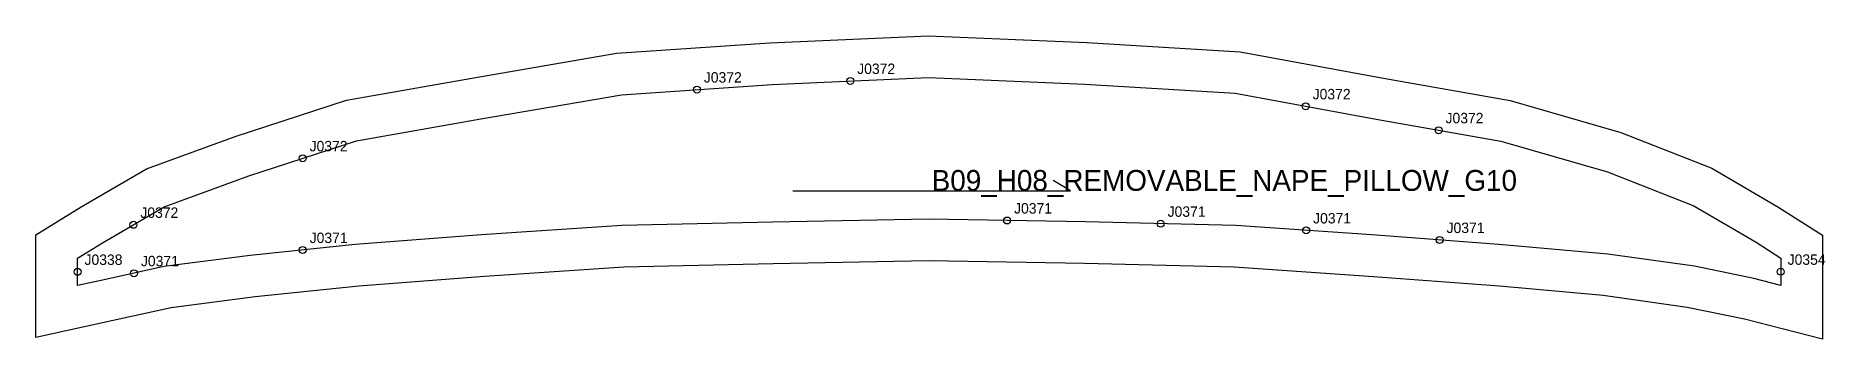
# Model space of a CAD drawing. Header units: millimetres. Extents: x -12 to 503, y -23 to 64.
import ezdxf

# ---------------------------------------------------------------- set-up
doc = ezdxf.new("R2010")
doc.units = ezdxf.units.MM
for name, color, linetype in [('CUT', 1, 'Continuous'), ('GRAIN', 3, 'Continuous'), ('LABEL', 7, 'Continuous'), ('NOTCH', 2, 'Continuous'), ('SEW', 5, 'Continuous')]:
    doc.layers.add(name, color=color, linetype=linetype)

msp = doc.modelspace()

# ---------------------------------------------------------------- linework, layer by layer
at = {"layer": 'CUT'}
msp.add_lwpolyline([(-11.99, 6.73), (1.02, 14.7), (19.85, 25.64), (45.38, 35.02), (77.43, 45.44), (114.12, 51.86), (155.25, 58.96), (199.37, 61.98), (245.02, 63.98), (290.66, 62.08), (334.85, 59.38), (376.16, 51.75), (412.63, 45.37), (444.5, 36.17), (470.72, 25.84), (489.67, 14.79), (502.51, 6.57), (502.54, -23.36), (480.04, -17.6), (463.61, -14.19), (439.34, -10.82), (409.5, -8.13), (373.2, -5.4), (333.07, -2.64), (290, -1.61), (245.18, -0.76), (200.34, -1.7), (157.27, -2.63), (117.18, -5.28), (81.02, -8.05), (51.11, -11.19), (26.9, -14.3), (10.21, -18), (-12.05, -22.85), (-11.99, 6.73)], close=True, dxfattribs=at)
at = {"layer": 'GRAIN'}
for p, q in [((285.99, 19.35), (280.99, 22.35)), ((205.99, 19.35), (285.99, 19.35))]:
    msp.add_line(p, q, dxfattribs=at)
at = {"layer": 'NOTCH'}
for centre in [(222.54, 50.99), (178.36, 48.51), (353.71, 43.69), (391.98, 36.8), (64.82, 28.72), (16.07, 9.57), (267.71, 10.81), (311.94, 9.87), (353.84, 7.96), (392.28, 5.2), (64.83, 2.32), (-0.01, -3.97), (16.23, -4.37), (490.52, -3.95)]:
    msp.add_circle(centre, 1, dxfattribs=at)
at = {"layer": 'SEW'}
msp.add_lwpolyline([(0, 0), (7.17, 4.39), (24.97, 14.74), (49.3, 23.68), (80.33, 33.76), (116.17, 40.04), (156.68, 47.03), (200.04, 50), (245.03, 51.97), (290.05, 50.09), (333.39, 47.44), (374.03, 39.94), (409.92, 33.66), (440.63, 24.8), (465.47, 15.01), (483.41, 4.55), (490.52, 0), (490.52, -7.9), (482.75, -5.9), (465.65, -2.36), (440.71, 1.1), (410.49, 3.83), (374.06, 6.57), (333.62, 9.35), (290.26, 10.39), (245.17, 11.24), (200.09, 10.29), (156.74, 9.37), (116.33, 6.69), (79.93, 3.9), (49.72, 0.73), (24.83, -2.47), (7.63, -6.28), (-0.02, -7.95)], close=True, dxfattribs=at)

# ---------------------------------------------------------------- texts
at = {"layer": 'LABEL'}
for s, height, p in [('J0372', 3, (180.36, 50.51)), ('J0372', 3, (224.54, 52.99)), ('J0372', 3, (355.71, 45.69)), ('J0372', 3, (393.98, 38.8)), ('J0372', 3, (66.82, 30.72)), ('B09_H08_REMOVABLE_NAPE_PILLOW_G10', 6, (245.99, 19.35)), ('J0371', 3, (269.71, 12.81)), ('J0372', 3, (18.07, 11.57)), ('J0371', 3, (313.94, 11.87)), ('J0371', 3, (355.84, 9.96)), ('J0371', 3, (66.83, 4.32)), ('J0371', 3, (394.28, 7.2)), ('J0338', 3, (1.99, -1.97)), ('J0371', 3, (18.23, -2.37)), ('J0354', 3, (492.52, -1.95))]:
    msp.add_text(s, height=height, dxfattribs=at).set_placement(p)

doc.saveas('drawing.dxf')
